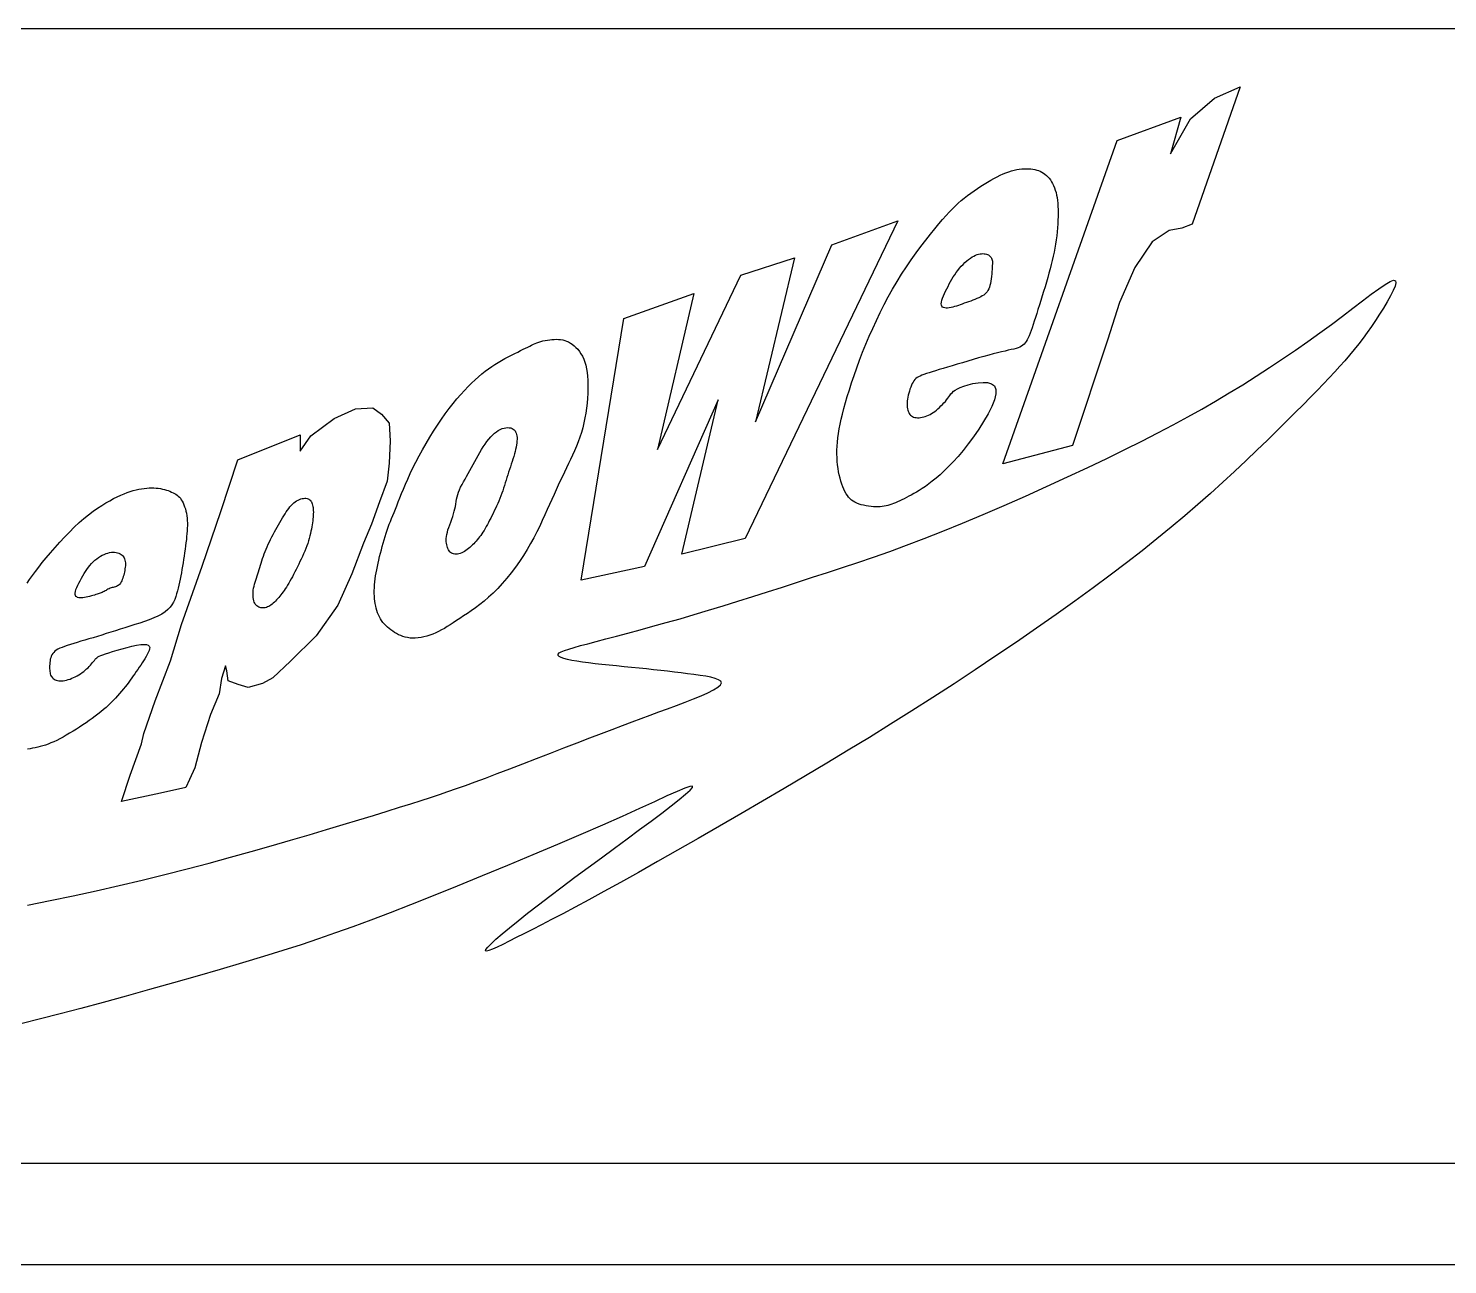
# Model space of a CAD drawing. Extents: x 275 to 562, y 265 to 469.
# Drawn here: x 292.41 to 309.92, y 264.95 to 280.2 of the extents above; entities that cross this region are included whole.
import ezdxf

# ---------------------------------------------------------------- set-up
doc = ezdxf.new("R2010")
doc.units = 0
doc.layers.add('圖框層', color=7, linetype='CONTINUOUS')
doc.layers.add('輪廓線層', color=7, linetype='CONTINUOUS')

msp = doc.modelspace()

# ---------------------------------------------------------------- linework, layer by layer
at = {"layer": '圖框層', "color": 7}
for p, q in [((276.148, 280.195), (560.648, 280.195)), ((276.148, 266.195), (560.648, 266.195)), ((274.898, 264.945), (561.898, 264.945))]:
    msp.add_line(p, q, dxfattribs=at)
at = {"layer": '輪廓線層', "color": 7}
for points in [[(306.056, 277.247), (305.868, 276.814), (305.72, 276.351), (305.287, 275.051), (304.429, 274.824), (305.839, 278.814), (306.627, 279.099), (306.499, 278.646), (306.746, 279.08), (307.041, 279.336), (307.357, 279.474), (306.765, 277.779), (306.637, 277.73), (306.48, 277.701), (306.272, 277.563)], [(304.847, 276.678), (304.831, 276.63), (304.817, 276.585), (304.803, 276.543), (304.79, 276.503), (304.777, 276.467), (304.765, 276.434), (304.753, 276.404), (304.741, 276.377), (304.73, 276.354), (304.718, 276.333), (304.705, 276.315), (304.691, 276.3), (304.676, 276.286), (304.659, 276.275), (304.639, 276.264), (304.617, 276.255), (304.592, 276.247), (304.564, 276.239), (304.532, 276.232), (304.497, 276.224), (304.457, 276.215), (304.414, 276.205), (304.365, 276.194), (304.312, 276.181), (304.255, 276.166), (304.193, 276.149), (304.129, 276.13), (304.063, 276.111), (303.996, 276.091), (303.93, 276.071), (303.866, 276.052), (303.805, 276.034), (303.747, 276.016), (303.694, 276), (303.644, 275.986), (303.599, 275.972), (303.557, 275.959), (303.52, 275.947), (303.486, 275.936), (303.456, 275.926), (303.43, 275.916), (303.408, 275.907), (303.389, 275.897), (303.372, 275.887), (303.358, 275.875), (303.345, 275.863), (303.333, 275.849), (303.322, 275.832), (303.312, 275.813), (303.302, 275.792), (303.293, 275.77), (303.284, 275.746), (303.276, 275.721), (303.269, 275.696), (303.263, 275.671), (303.258, 275.646), (303.254, 275.623), (303.251, 275.601), (303.249, 275.579), (303.248, 275.559), (303.249, 275.539), (303.25, 275.521), (303.253, 275.504), (303.257, 275.487), (303.262, 275.472), (303.268, 275.458), (303.275, 275.445), (303.283, 275.434), (303.292, 275.424), (303.303, 275.415), (303.316, 275.407), (303.329, 275.401), (303.344, 275.397), (303.36, 275.394), (303.378, 275.393), (303.396, 275.393), (303.414, 275.395), (303.434, 275.398), (303.453, 275.402), (303.473, 275.408), (303.493, 275.415), (303.512, 275.424), (303.532, 275.434), (303.551, 275.445), (303.571, 275.457), (303.59, 275.471), (303.609, 275.486), (303.628, 275.502), (303.648, 275.519), (303.666, 275.537), (303.685, 275.556), (303.703, 275.575), (303.72, 275.594), (303.736, 275.613), (303.75, 275.632), (303.764, 275.65), (303.776, 275.668), (303.789, 275.685), (303.803, 275.701), (303.819, 275.718), (303.841, 275.734), (303.868, 275.749), (303.903, 275.766), (303.947, 275.782), (304, 275.798), (304.06, 275.813), (304.123, 275.824), (304.185, 275.828), (304.242, 275.825), (304.29, 275.811), (304.325, 275.784), (304.344, 275.742), (304.343, 275.685), (304.325, 275.613), (304.292, 275.531), (304.247, 275.441), (304.192, 275.347), (304.132, 275.252), (304.068, 275.158), (304.002, 275.07), (303.939, 274.989), (303.877, 274.915), (303.818, 274.849), (303.761, 274.789), (303.707, 274.736), (303.655, 274.688), (303.606, 274.646), (303.559, 274.608), (303.515, 274.575), (303.474, 274.545), (303.435, 274.519), (303.398, 274.495), (303.364, 274.474), (303.331, 274.456), (303.299, 274.439), (303.269, 274.423), (303.24, 274.407), (303.211, 274.393), (303.184, 274.379), (303.157, 274.367), (303.131, 274.355), (303.106, 274.344), (303.082, 274.334), (303.058, 274.326), (303.034, 274.318), (303.011, 274.311), (302.988, 274.306), (302.964, 274.301), (302.94, 274.298), (302.915, 274.295), (302.889, 274.294), (302.862, 274.294), (302.833, 274.295), (302.803, 274.298), (302.773, 274.301), (302.743, 274.306), (302.712, 274.312), (302.683, 274.319), (302.655, 274.328), (302.629, 274.338), (302.605, 274.349), (302.583, 274.362), (302.563, 274.376), (302.544, 274.393), (302.527, 274.411), (302.511, 274.432), (302.496, 274.455), (302.482, 274.481), (302.468, 274.509), (302.455, 274.54), (302.443, 274.574), (302.431, 274.609), (302.421, 274.646), (302.411, 274.686), (302.403, 274.726), (302.396, 274.768), (302.39, 274.81), (302.386, 274.854), (302.384, 274.899), (302.382, 274.946), (302.383, 274.993), (302.385, 275.042), (302.389, 275.092), (302.394, 275.144), (302.401, 275.198), (302.41, 275.254), (302.421, 275.312), (302.434, 275.373), (302.45, 275.438), (302.467, 275.506), (302.488, 275.579), (302.51, 275.656), (302.536, 275.738), (302.564, 275.824), (302.594, 275.914), (302.627, 276.007), (302.663, 276.102), (302.7, 276.2), (302.739, 276.298), (302.781, 276.397), (302.824, 276.495), (302.869, 276.593), (302.916, 276.69), (302.965, 276.787), (303.016, 276.883), (303.069, 276.977), (303.124, 277.071), (303.18, 277.162), (303.239, 277.252), (303.299, 277.34), (303.359, 277.425), (303.419, 277.506), (303.478, 277.583), (303.535, 277.655), (303.589, 277.722), (303.639, 277.783), (303.686, 277.838), (303.729, 277.887), (303.769, 277.93), (303.807, 277.97), (303.844, 278.006), (303.88, 278.04), (303.917, 278.072), (303.954, 278.102), (303.993, 278.133), (304.033, 278.163), (304.074, 278.192), (304.115, 278.221), (304.157, 278.248), (304.199, 278.275), (304.24, 278.3), (304.281, 278.323), (304.32, 278.345), (304.358, 278.365), (304.396, 278.383), (304.432, 278.399), (304.467, 278.413), (304.502, 278.426), (304.536, 278.437), (304.569, 278.446), (304.601, 278.453), (304.632, 278.458), (304.663, 278.462), (304.692, 278.464), (304.721, 278.464), (304.749, 278.463), (304.775, 278.461), (304.801, 278.458), (304.825, 278.453), (304.848, 278.447), (304.87, 278.44), (304.891, 278.432), (304.911, 278.422), (304.931, 278.41), (304.949, 278.397), (304.967, 278.382), (304.984, 278.365), (305, 278.346), (305.016, 278.326), (305.03, 278.304), (305.044, 278.28), (305.056, 278.255), (305.068, 278.228), (305.077, 278.2), (305.086, 278.17), (305.093, 278.139), (305.099, 278.107), (305.103, 278.073), (305.107, 278.037), (305.109, 277.999), (305.11, 277.96), (305.111, 277.918), (305.11, 277.875), (305.109, 277.829), (305.107, 277.783), (305.104, 277.734), (305.099, 277.685), (305.094, 277.636), (305.088, 277.586), (305.08, 277.535), (305.072, 277.485), (305.062, 277.435), (305.051, 277.384), (305.04, 277.333), (305.027, 277.282), (305.013, 277.229), (304.998, 277.176), (304.983, 277.121), (304.967, 277.065), (304.95, 277.008), (304.932, 276.951), (304.914, 276.894), (304.897, 276.838), (304.88, 276.783), (304.863, 276.729)], [(300.01, 273.559), (299.229, 273.387), (299.753, 276.615), (300.619, 276.925), (300.17, 275.001), (301.197, 277.15), (301.86, 277.364), (301.379, 275.343), (302.32, 277.524), (303.133, 277.823), (301.25, 273.901), (300.47, 273.708), (300.919, 275.611)], [(304.176, 276.895), (304.156, 276.883), (304.134, 276.873), (304.11, 276.862), (304.085, 276.852), (304.059, 276.842), (304.033, 276.832), (304.006, 276.823), (303.98, 276.813), (303.954, 276.804), (303.929, 276.795), (303.905, 276.786), (303.881, 276.777), (303.857, 276.77), (303.834, 276.763), (303.812, 276.757), (303.79, 276.751), (303.769, 276.748), (303.748, 276.745), (303.729, 276.744), (303.712, 276.746), (303.697, 276.75), (303.685, 276.757), (303.676, 276.767), (303.671, 276.78), (303.669, 276.798), (303.672, 276.818), (303.678, 276.842), (303.686, 276.867), (303.697, 276.895), (303.71, 276.924), (303.724, 276.954), (303.738, 276.984), (303.753, 277.013), (303.769, 277.043), (303.785, 277.072), (303.801, 277.101), (303.818, 277.129), (303.836, 277.157), (303.855, 277.184), (303.875, 277.21), (303.895, 277.236), (303.917, 277.26), (303.939, 277.284), (303.962, 277.306), (303.985, 277.326), (304.007, 277.345), (304.03, 277.361), (304.051, 277.376), (304.072, 277.387), (304.093, 277.397), (304.112, 277.405), (304.131, 277.41), (304.149, 277.414), (304.166, 277.416), (304.182, 277.417), (304.198, 277.416), (304.212, 277.414), (304.226, 277.411), (304.239, 277.406), (304.251, 277.401), (304.262, 277.395), (304.271, 277.387), (304.279, 277.379), (304.286, 277.37), (304.291, 277.36), (304.295, 277.349), (304.298, 277.337), (304.3, 277.324), (304.3, 277.308), (304.3, 277.29), (304.299, 277.27), (304.298, 277.248), (304.297, 277.222), (304.295, 277.195), (304.292, 277.166), (304.289, 277.136), (304.285, 277.107), (304.281, 277.078), (304.276, 277.05), (304.27, 277.025), (304.263, 277.002), (304.255, 276.981), (304.246, 276.963), (304.236, 276.947), (304.224, 276.932), (304.21, 276.919), (304.194, 276.906)], [(297.148, 272.673), (297.116, 272.675), (297.085, 272.68), (297.056, 272.686), (297.028, 272.695), (297.001, 272.705), (296.975, 272.716), (296.95, 272.73), (296.926, 272.744), (296.902, 272.759), (296.879, 272.775), (296.857, 272.791), (296.837, 272.809), (296.817, 272.828), (296.798, 272.848), (296.781, 272.868), (296.765, 272.89), (296.751, 272.913), (296.738, 272.936), (296.726, 272.961), (296.716, 272.987), (296.707, 273.013), (296.699, 273.041), (296.693, 273.069), (296.687, 273.099), (296.683, 273.129), (296.679, 273.16), (296.677, 273.193), (296.675, 273.226), (296.675, 273.26), (296.676, 273.294), (296.678, 273.33), (296.681, 273.366), (296.685, 273.403), (296.691, 273.44), (296.697, 273.478), (296.705, 273.517), (296.713, 273.557), (296.722, 273.597), (296.731, 273.637), (296.741, 273.679), (296.751, 273.72), (296.762, 273.763), (296.773, 273.805), (296.784, 273.846), (296.796, 273.888), (296.808, 273.928), (296.82, 273.968), (296.833, 274.006), (296.846, 274.042), (296.859, 274.078), (296.873, 274.113), (296.888, 274.148), (296.903, 274.185), (296.919, 274.223), (296.935, 274.263), (296.953, 274.306), (296.971, 274.353), (296.991, 274.403), (297.012, 274.456), (297.035, 274.513), (297.06, 274.573), (297.088, 274.636), (297.118, 274.703), (297.151, 274.773), (297.188, 274.846), (297.228, 274.921), (297.27, 274.997), (297.314, 275.075), (297.36, 275.152), (297.407, 275.228), (297.454, 275.302), (297.503, 275.373), (297.551, 275.441), (297.599, 275.506), (297.647, 275.567), (297.695, 275.624), (297.741, 275.678), (297.787, 275.728), (297.832, 275.776), (297.876, 275.819), (297.919, 275.86), (297.961, 275.897), (298.002, 275.932), (298.042, 275.965), (298.083, 275.995), (298.123, 276.023), (298.163, 276.05), (298.204, 276.075), (298.245, 276.099), (298.287, 276.122), (298.328, 276.144), (298.369, 276.165), (298.408, 276.185), (298.445, 276.203), (298.48, 276.22), (298.513, 276.236), (298.542, 276.251), (298.569, 276.264), (298.593, 276.277), (298.616, 276.288), (298.638, 276.298), (298.66, 276.308), (298.682, 276.317), (298.706, 276.325), (298.73, 276.332), (298.756, 276.339), (298.783, 276.345), (298.811, 276.35), (298.839, 276.354), (298.867, 276.357), (298.895, 276.359), (298.922, 276.36), (298.949, 276.359), (298.974, 276.356), (299, 276.352), (299.024, 276.345), (299.048, 276.337), (299.072, 276.327), (299.095, 276.314), (299.118, 276.299), (299.141, 276.281), (299.163, 276.26), (299.185, 276.237), (299.205, 276.211), (299.225, 276.182), (299.243, 276.15), (299.259, 276.116), (299.273, 276.079), (299.284, 276.039), (299.294, 275.996), (299.301, 275.951), (299.306, 275.904), (299.31, 275.854), (299.311, 275.801), (299.311, 275.747), (299.309, 275.69), (299.305, 275.632), (299.3, 275.572), (299.293, 275.512), (299.285, 275.45), (299.274, 275.389), (299.261, 275.328), (299.247, 275.268), (299.23, 275.208), (299.212, 275.151), (299.191, 275.095), (299.169, 275.04), (299.146, 274.985), (299.121, 274.932), (299.096, 274.879), (299.071, 274.827), (299.046, 274.774), (299.02, 274.721), (298.995, 274.668), (298.97, 274.614), (298.944, 274.559), (298.918, 274.503), (298.892, 274.445), (298.865, 274.385), (298.837, 274.323), (298.809, 274.259), (298.779, 274.193), (298.748, 274.124), (298.716, 274.054), (298.681, 273.983), (298.644, 273.911), (298.604, 273.839), (298.561, 273.766), (298.515, 273.692), (298.467, 273.62), (298.415, 273.548), (298.362, 273.479), (298.308, 273.412), (298.253, 273.347), (298.197, 273.287), (298.141, 273.23), (298.085, 273.178), (298.03, 273.131), (297.976, 273.088), (297.923, 273.048), (297.872, 273.012), (297.823, 272.978), (297.775, 272.947), (297.731, 272.917), (297.689, 272.889), (297.649, 272.863), (297.611, 272.839), (297.574, 272.816), (297.539, 272.794), (297.504, 272.774), (297.469, 272.756), (297.434, 272.739), (297.398, 272.724), (297.361, 272.711), (297.325, 272.699), (297.288, 272.689), (297.252, 272.682), (297.216, 272.677), (297.181, 272.674)], [(296.226, 273.081), (295.959, 272.702), (295.643, 272.39), (295.422, 272.183), (295.296, 272.114), (295.12, 272.065), (294.996, 272.102), (294.872, 272.147), (294.857, 272.271), (294.841, 272.331), (294.789, 272.177), (294.759, 271.986), (294.653, 271.73), (294.541, 271.385), (294.462, 271.073), (294.393, 270.928), (294.348, 270.83), (294.036, 270.762), (293.555, 270.657), (293.664, 270.984), (293.803, 271.371), (293.833, 271.499), (293.973, 271.9), (294.161, 272.395), (294.296, 272.842), (294.552, 273.563), (294.781, 274.235), (294.993, 274.872), (295.76, 275.18), (295.76, 274.981), (295.892, 275.169), (296.181, 275.383), (296.444, 275.5), (296.655, 275.515), (296.764, 275.436), (296.858, 275.327), (296.869, 275.109), (296.858, 274.831), (296.832, 274.609), (296.741, 274.354), (296.64, 274.08), (296.542, 273.843), (296.399, 273.468)], [(297.855, 274.74), (297.876, 274.777), (297.896, 274.815), (297.917, 274.853), (297.937, 274.891), (297.957, 274.928), (297.978, 274.965), (297.999, 275.001), (298.02, 275.035), (298.042, 275.068), (298.065, 275.099), (298.088, 275.128), (298.111, 275.155), (298.134, 275.179), (298.158, 275.201), (298.181, 275.22), (298.205, 275.236), (298.229, 275.249), (298.253, 275.258), (298.276, 275.265), (298.298, 275.269), (298.32, 275.271), (298.34, 275.269), (298.358, 275.266), (298.375, 275.26), (298.389, 275.252), (298.401, 275.243), (298.411, 275.231), (298.419, 275.217), (298.426, 275.202), (298.431, 275.185), (298.434, 275.167), (298.436, 275.147), (298.436, 275.126), (298.435, 275.104), (298.433, 275.08), (298.429, 275.056), (298.425, 275.03), (298.419, 275.002), (298.412, 274.974), (298.404, 274.945), (298.395, 274.914), (298.386, 274.883), (298.376, 274.851), (298.365, 274.818), (298.354, 274.785), (298.343, 274.752), (298.332, 274.719), (298.321, 274.686), (298.311, 274.653), (298.301, 274.62), (298.291, 274.588), (298.281, 274.556), (298.27, 274.524), (298.26, 274.492), (298.249, 274.46), (298.237, 274.428), (298.224, 274.397), (298.211, 274.365), (298.198, 274.334), (298.184, 274.303), (298.169, 274.272), (298.155, 274.242), (298.14, 274.212), (298.126, 274.183), (298.112, 274.154), (298.098, 274.127), (298.084, 274.1), (298.07, 274.075), (298.056, 274.05), (298.042, 274.026), (298.029, 274.003), (298.015, 273.981), (298.002, 273.961), (297.988, 273.941), (297.974, 273.923), (297.96, 273.905), (297.946, 273.887), (297.932, 273.871), (297.917, 273.854), (297.902, 273.838), (297.887, 273.823), (297.871, 273.807), (297.855, 273.792), (297.839, 273.778), (297.822, 273.765), (297.805, 273.753), (297.788, 273.742), (297.771, 273.732), (297.753, 273.724), (297.735, 273.718), (297.717, 273.713), (297.7, 273.71), (297.684, 273.709), (297.668, 273.71), (297.653, 273.712), (297.639, 273.716), (297.626, 273.723), (297.615, 273.731), (297.605, 273.74), (297.597, 273.752), (297.589, 273.764), (297.582, 273.778), (297.577, 273.793), (297.572, 273.809), (297.568, 273.826), (297.564, 273.843), (297.562, 273.862), (297.562, 273.883), (297.562, 273.904), (297.565, 273.928), (297.569, 273.953), (297.576, 273.98), (297.584, 274.009), (297.595, 274.04), (297.606, 274.072), (297.618, 274.105), (297.631, 274.139), (297.642, 274.172), (297.653, 274.206), (297.662, 274.238), (297.67, 274.269), (297.676, 274.299), (297.681, 274.328), (297.685, 274.357), (297.69, 274.386), (297.696, 274.415), (297.704, 274.444), (297.713, 274.473), (297.726, 274.504), (297.74, 274.535), (297.757, 274.567), (297.775, 274.6), (297.794, 274.634), (297.814, 274.668), (297.835, 274.704)], [(295.818, 274.399), (295.832, 274.398), (295.845, 274.396), (295.857, 274.393), (295.868, 274.388), (295.877, 274.381), (295.886, 274.374), (295.893, 274.364), (295.9, 274.354), (295.906, 274.342), (295.91, 274.329), (295.914, 274.314), (295.917, 274.299), (295.92, 274.283), (295.921, 274.265), (295.922, 274.247), (295.923, 274.228), (295.922, 274.208), (295.921, 274.187), (295.92, 274.166), (295.918, 274.144), (295.915, 274.12), (295.912, 274.096), (295.908, 274.071), (295.904, 274.046), (295.899, 274.019), (295.893, 273.991), (295.887, 273.963), (295.88, 273.934), (295.872, 273.904), (295.863, 273.873), (295.853, 273.842), (295.842, 273.811), (295.83, 273.779), (295.817, 273.747), (295.803, 273.714), (295.788, 273.682), (295.773, 273.649), (295.758, 273.617), (295.742, 273.585), (295.726, 273.553), (295.711, 273.521), (295.695, 273.491), (295.68, 273.46), (295.664, 273.431), (295.649, 273.403), (295.634, 273.376), (295.619, 273.35), (295.605, 273.326), (295.591, 273.303), (295.577, 273.282), (295.563, 273.262), (295.549, 273.243), (295.536, 273.225), (295.523, 273.208), (295.509, 273.192), (295.496, 273.176), (295.482, 273.16), (295.469, 273.145), (295.455, 273.131), (295.442, 273.117), (295.428, 273.104), (295.414, 273.092), (295.4, 273.081), (295.386, 273.072), (295.372, 273.064), (295.358, 273.058), (295.344, 273.053), (295.329, 273.049), (295.315, 273.047), (295.302, 273.046), (295.288, 273.046), (295.275, 273.048), (295.262, 273.052), (295.249, 273.056), (295.237, 273.062), (295.226, 273.07), (295.216, 273.08), (295.207, 273.091), (295.199, 273.104), (295.192, 273.118), (295.187, 273.135), (295.183, 273.153), (295.18, 273.173), (295.179, 273.195), (295.179, 273.217), (295.18, 273.24), (295.182, 273.264), (295.186, 273.289), (295.191, 273.313), (295.197, 273.339), (295.204, 273.364), (295.212, 273.389), (295.22, 273.415), (295.229, 273.441), (295.237, 273.467), (295.246, 273.493), (295.254, 273.52), (295.262, 273.546), (295.271, 273.573), (295.279, 273.6), (295.288, 273.627), (295.297, 273.655), (295.307, 273.683), (295.317, 273.712), (295.328, 273.741), (295.34, 273.771), (295.353, 273.801), (295.367, 273.831), (295.381, 273.861), (295.395, 273.892), (295.411, 273.922), (295.426, 273.953), (295.442, 273.983), (295.459, 274.014), (295.476, 274.043), (295.493, 274.073), (295.509, 274.101), (295.526, 274.129), (295.543, 274.156), (295.559, 274.182), (295.574, 274.207), (295.589, 274.23), (295.604, 274.253), (295.619, 274.273), (295.634, 274.293), (295.649, 274.311), (295.665, 274.327), (295.681, 274.342), (295.698, 274.355), (295.716, 274.366), (295.734, 274.376), (295.752, 274.384), (295.769, 274.39), (295.786, 274.395), (295.803, 274.397)], [(293.427, 273.293), (293.415, 273.288), (293.402, 273.282), (293.389, 273.276), (293.377, 273.269), (293.365, 273.263), (293.353, 273.256), (293.341, 273.249), (293.329, 273.243), (293.318, 273.238), (293.306, 273.233), (293.294, 273.228), (293.282, 273.224), (293.268, 273.219), (293.254, 273.215), (293.239, 273.21), (293.222, 273.205), (293.203, 273.2), (293.184, 273.194), (293.163, 273.189), (293.142, 273.184), (293.121, 273.179), (293.101, 273.175), (293.081, 273.172), (293.062, 273.171), (293.044, 273.17), (293.028, 273.172), (293.014, 273.175), (293.003, 273.181), (292.994, 273.189), (292.987, 273.199), (292.984, 273.213), (292.984, 273.23), (292.988, 273.25), (292.994, 273.273), (293.004, 273.298), (293.016, 273.325), (293.029, 273.353), (293.045, 273.382), (293.061, 273.412), (293.078, 273.441), (293.095, 273.469), (293.112, 273.496), (293.13, 273.522), (293.149, 273.547), (293.167, 273.571), (293.187, 273.594), (293.207, 273.615), (293.228, 273.634), (293.25, 273.652), (293.272, 273.669), (293.295, 273.683), (293.318, 273.696), (293.342, 273.707), (293.365, 273.716), (293.387, 273.723), (293.41, 273.729), (293.431, 273.732), (293.452, 273.733), (293.471, 273.733), (293.49, 273.731), (293.507, 273.727), (293.523, 273.722), (293.538, 273.715), (293.552, 273.707), (293.563, 273.698), (293.573, 273.688), (293.582, 273.676), (293.589, 273.663), (293.595, 273.65), (293.599, 273.635), (293.602, 273.619), (293.604, 273.602), (293.604, 273.585), (293.604, 273.566), (293.602, 273.548), (293.599, 273.528), (293.596, 273.509), (293.592, 273.489), (293.587, 273.47), (293.583, 273.451), (293.577, 273.432), (293.572, 273.414), (293.566, 273.397), (293.56, 273.381), (293.553, 273.366), (293.545, 273.353), (293.536, 273.341), (293.527, 273.331), (293.516, 273.323), (293.505, 273.317), (293.493, 273.312), (293.48, 273.308), (293.467, 273.304), (293.454, 273.3), (293.441, 273.297)]]:
    msp.add_lwpolyline(points, close=True, dxfattribs=at)
for points in [[(292.396, 269.38), (292.675, 269.435), (292.958, 269.494), (293.244, 269.555), (293.529, 269.62), (293.813, 269.687), (294.092, 269.756), (294.368, 269.827), (294.638, 269.899), (294.901, 269.971), (295.157, 270.042), (295.404, 270.113), (295.642, 270.181), (295.87, 270.248), (296.086, 270.312), (296.291, 270.373), (296.484, 270.432), (296.664, 270.487), (296.832, 270.539), (296.986, 270.587), (297.126, 270.631), (297.253, 270.671), (297.369, 270.708), (297.478, 270.744), (297.584, 270.78), (297.69, 270.817), (297.8, 270.857), (297.918, 270.9), (298.047, 270.948), (298.19, 271.002), (298.345, 271.061), (298.508, 271.124), (298.677, 271.189), (298.847, 271.254), (299.015, 271.319), (299.178, 271.382), (299.333, 271.442), (299.477, 271.497), (299.611, 271.548), (299.737, 271.595), (299.855, 271.639), (299.969, 271.682), (300.079, 271.723), (300.186, 271.763), (300.294, 271.803), (300.403, 271.843), (300.509, 271.884), (300.611, 271.924), (300.706, 271.963), (300.789, 272), (300.859, 272.035), (300.912, 272.067), (300.946, 272.096), (300.958, 272.121), (300.949, 272.142), (300.923, 272.161), (300.882, 272.177), (300.828, 272.191), (300.765, 272.203), (300.694, 272.214), (300.618, 272.225), (300.54, 272.235), (300.46, 272.245), (300.378, 272.255), (300.294, 272.265), (300.208, 272.275), (300.121, 272.284), (300.032, 272.293), (299.941, 272.303), (299.848, 272.312), (299.756, 272.321), (299.663, 272.33), (299.573, 272.339), (299.484, 272.348), (299.399, 272.358), (299.319, 272.367), (299.243, 272.378), (299.175, 272.388), (299.113, 272.399), (299.06, 272.411), (299.015, 272.423), (298.981, 272.435), (298.957, 272.448), (298.944, 272.461), (298.944, 272.475), (298.956, 272.49), (298.982, 272.505), (299.021, 272.521), (299.073, 272.539), (299.139, 272.559), (299.217, 272.581), (299.309, 272.605), (299.414, 272.633), (299.533, 272.664), (299.663, 272.698), (299.804, 272.736), (299.954, 272.776), (300.112, 272.819), (300.277, 272.865), (300.447, 272.913), (300.622, 272.964), (300.799, 273.017), (300.979, 273.071), (301.16, 273.128), (301.343, 273.186), (301.527, 273.245), (301.712, 273.304), (301.897, 273.364), (302.081, 273.424), (302.266, 273.484), (302.452, 273.545), (302.64, 273.608), (302.834, 273.674), (303.034, 273.744), (303.242, 273.82), (303.46, 273.903), (303.69, 273.993), (303.933, 274.092), (304.186, 274.199), (304.446, 274.311), (304.708, 274.426), (304.97, 274.544), (305.227, 274.662), (305.476, 274.778), (305.713, 274.891), (305.935, 274.999), (306.145, 275.104), (306.342, 275.205), (306.53, 275.304), (306.71, 275.402), (306.884, 275.499), (307.054, 275.597), (307.222, 275.698), (307.389, 275.8), (307.555, 275.905), (307.72, 276.011), (307.881, 276.118), (308.039, 276.226), (308.193, 276.333), (308.342, 276.439), (308.485, 276.544), (308.621, 276.646), (308.749, 276.744), (308.867, 276.834), (308.974, 276.915), (309.067, 276.983), (309.145, 277.036), (309.206, 277.072), (309.249, 277.088), (309.272, 277.082), (309.278, 277.056), (309.268, 277.015), (309.246, 276.96), (309.213, 276.894), (309.173, 276.822), (309.127, 276.745), (309.078, 276.668), (309.028, 276.592), (308.978, 276.518), (308.926, 276.445), (308.874, 276.374), (308.82, 276.304), (308.765, 276.234), (308.708, 276.165), (308.649, 276.096), (308.588, 276.027), (308.524, 275.957), (308.457, 275.884), (308.385, 275.809), (308.307, 275.729), (308.224, 275.644), (308.133, 275.553), (308.035, 275.455), (307.929, 275.349), (307.815, 275.236), (307.694, 275.117), (307.565, 274.992), (307.43, 274.863), (307.289, 274.731), (307.143, 274.596), (306.991, 274.459), (306.835, 274.321), (306.673, 274.182), (306.505, 274.041), (306.33, 273.898), (306.147, 273.752), (305.955, 273.603), (305.753, 273.45), (305.542, 273.292), (305.319, 273.13), (305.087, 272.964), (304.846, 272.795), (304.598, 272.625), (304.345, 272.453), (304.087, 272.281), (303.827, 272.11), (303.566, 271.941), (303.305, 271.775), (303.044, 271.611), (302.783, 271.449), (302.521, 271.29), (302.259, 271.131), (301.995, 270.974), (301.731, 270.818), (301.465, 270.662), (301.199, 270.507), (300.933, 270.353), (300.671, 270.203), (300.415, 270.056), (300.168, 269.916), (299.933, 269.784), (299.712, 269.66), (299.507, 269.547), (299.321, 269.445), (299.152, 269.355), (299, 269.274), (298.862, 269.201), (298.738, 269.137), (298.625, 269.079), (298.521, 269.026), (298.427, 268.979), (298.339, 268.935), (298.26, 268.895), (298.191, 268.862), (298.134, 268.836), (298.089, 268.819), (298.06, 268.812), (298.046, 268.816), (298.051, 268.832), (298.074, 268.862), (298.116, 268.904), (298.175, 268.959), (298.251, 269.025), (298.342, 269.101), (298.448, 269.187), (298.567, 269.281), (298.699, 269.383), (298.842, 269.492), (298.993, 269.606), (299.151, 269.724), (299.313, 269.844), (299.476, 269.964), (299.638, 270.083), (299.796, 270.199), (299.948, 270.311), (300.091, 270.417), (300.222, 270.515), (300.339, 270.604), (300.438, 270.682), (300.516, 270.747), (300.572, 270.797), (300.6, 270.831), (300.6, 270.847), (300.568, 270.843), (300.505, 270.821), (300.41, 270.781), (300.286, 270.726), (300.131, 270.655), (299.947, 270.572), (299.734, 270.475), (299.492, 270.368), (299.224, 270.251), (298.935, 270.128), (298.631, 269.999), (298.319, 269.869), (298.005, 269.74), (297.697, 269.615), (297.401, 269.495), (297.123, 269.385), (296.869, 269.285), (296.633, 269.195), (296.411, 269.113), (296.197, 269.036), (295.986, 268.963), (295.771, 268.892), (295.546, 268.82), (295.307, 268.746), (295.049, 268.668), (294.775, 268.587), (294.489, 268.504), (294.197, 268.421), (293.903, 268.338), (293.612, 268.257), (293.328, 268.179), (293.056, 268.106), (292.799, 268.038), (292.558, 267.976), (292.329, 267.918)], [(292.392, 273.35), (292.423, 273.397), (292.457, 273.446), (292.494, 273.496), (292.535, 273.549), (292.579, 273.605), (292.628, 273.665), (292.681, 273.727), (292.736, 273.791), (292.794, 273.856), (292.854, 273.92), (292.914, 273.982), (292.974, 274.042), (293.034, 274.098), (293.093, 274.149), (293.15, 274.196), (293.206, 274.238), (293.26, 274.276), (293.313, 274.31), (293.363, 274.341), (293.412, 274.369), (293.459, 274.394), (293.504, 274.416), (293.546, 274.436), (293.587, 274.454), (293.627, 274.469), (293.665, 274.482), (293.701, 274.493), (293.736, 274.503), (293.77, 274.51), (293.804, 274.517), (293.836, 274.521), (293.867, 274.525), (293.897, 274.527), (293.927, 274.527), (293.955, 274.527), (293.983, 274.525), (294.01, 274.522), (294.036, 274.518), (294.062, 274.513), (294.086, 274.507), (294.11, 274.5), (294.132, 274.493), (294.154, 274.485), (294.174, 274.476), (294.193, 274.467), (294.21, 274.458), (294.227, 274.448), (294.242, 274.437), (294.257, 274.425), (294.27, 274.412), (294.282, 274.398), (294.294, 274.381), (294.305, 274.363), (294.316, 274.342), (294.326, 274.319), (294.335, 274.295), (294.344, 274.269), (294.351, 274.241), (294.357, 274.213), (294.362, 274.183), (294.366, 274.154), (294.368, 274.123), (294.369, 274.093), (294.369, 274.061), (294.368, 274.029), (294.366, 273.996), (294.363, 273.961), (294.36, 273.926), (294.356, 273.889), (294.351, 273.85), (294.346, 273.81), (294.341, 273.769), (294.335, 273.727), (294.329, 273.685), (294.322, 273.643), (294.316, 273.601), (294.309, 273.56), (294.302, 273.519), (294.295, 273.479), (294.287, 273.44), (294.279, 273.402), (294.271, 273.365), (294.263, 273.328), (294.254, 273.291), (294.245, 273.255), (294.236, 273.22), (294.225, 273.185), (294.212, 273.151), (294.197, 273.118), (294.178, 273.085), (294.155, 273.055), (294.127, 273.025), (294.093, 272.997), (294.052, 272.971), (294.005, 272.946), (293.954, 272.923), (293.899, 272.901), (293.841, 272.88), (293.781, 272.86), (293.72, 272.84), (293.659, 272.821), (293.599, 272.802), (293.54, 272.783), (293.481, 272.764), (293.424, 272.746), (293.368, 272.729), (293.313, 272.711), (293.259, 272.695), (293.206, 272.679), (293.155, 272.663), (293.104, 272.649), (293.056, 272.635), (293.01, 272.621), (292.966, 272.608), (292.925, 272.595), (292.887, 272.583), (292.853, 272.571), (292.822, 272.559), (292.796, 272.548), (292.772, 272.536), (292.752, 272.524), (292.735, 272.511), (292.721, 272.498), (292.708, 272.483), (292.698, 272.467), (292.69, 272.45), (292.683, 272.432), (292.678, 272.412), (292.674, 272.392), (292.672, 272.372), (292.67, 272.352), (292.669, 272.332), (292.669, 272.313), (292.669, 272.294), (292.67, 272.277), (292.672, 272.261), (292.674, 272.246), (292.677, 272.231), (292.682, 272.218), (292.688, 272.206), (292.695, 272.194), (292.703, 272.184), (292.713, 272.174), (292.725, 272.166), (292.738, 272.159), (292.752, 272.154), (292.767, 272.149), (292.783, 272.147), (292.8, 272.145), (292.819, 272.146), (292.838, 272.148), (292.858, 272.151), (292.879, 272.156), (292.9, 272.162), (292.921, 272.169), (292.943, 272.178), (292.964, 272.187), (292.986, 272.198), (293.008, 272.209), (293.029, 272.221), (293.05, 272.234), (293.07, 272.248), (293.09, 272.263), (293.109, 272.278), (293.126, 272.293), (293.143, 272.309), (293.158, 272.325), (293.172, 272.341), (293.185, 272.357), (293.198, 272.372), (293.21, 272.386), (293.221, 272.399), (293.231, 272.412), (293.241, 272.422), (293.251, 272.432), (293.264, 272.441), (293.28, 272.45), (293.3, 272.459), (293.325, 272.469), (293.358, 272.481), (293.398, 272.494), (293.447, 272.509), (293.503, 272.526), (293.563, 272.543), (293.625, 272.559), (293.685, 272.574), (293.742, 272.585), (293.793, 272.593), (293.834, 272.596), (293.866, 272.594), (293.887, 272.586), (293.899, 272.575), (293.904, 272.559), (293.902, 272.54), (293.896, 272.519), (293.886, 272.495), (293.873, 272.471), (293.859, 272.446), (293.844, 272.42), (293.828, 272.394), (293.811, 272.368), (293.793, 272.341), (293.776, 272.315), (293.757, 272.288), (293.739, 272.262), (293.721, 272.235), (293.702, 272.209), (293.684, 272.182), (293.664, 272.155), (293.645, 272.129), (293.624, 272.102), (293.603, 272.074), (293.581, 272.047), (293.558, 272.019), (293.533, 271.99), (293.508, 271.961), (293.481, 271.933), (293.454, 271.904), (293.425, 271.875), (293.395, 271.847), (293.365, 271.819), (293.333, 271.791), (293.3, 271.764), (293.266, 271.737), (293.23, 271.71), (293.194, 271.683), (293.157, 271.657), (293.119, 271.63), (293.08, 271.604), (293.039, 271.577), (292.999, 271.551), (292.958, 271.525), (292.916, 271.5), (292.875, 271.476), (292.835, 271.453), (292.796, 271.431), (292.757, 271.412), (292.721, 271.395), (292.685, 271.38), (292.651, 271.366), (292.618, 271.354), (292.585, 271.344), (292.553, 271.335), (292.522, 271.327), (292.491, 271.32), (292.46, 271.314), (292.429, 271.309), (292.398, 271.305)]]:
    msp.add_lwpolyline(points, dxfattribs=at)

doc.saveas('drawing.dxf')
